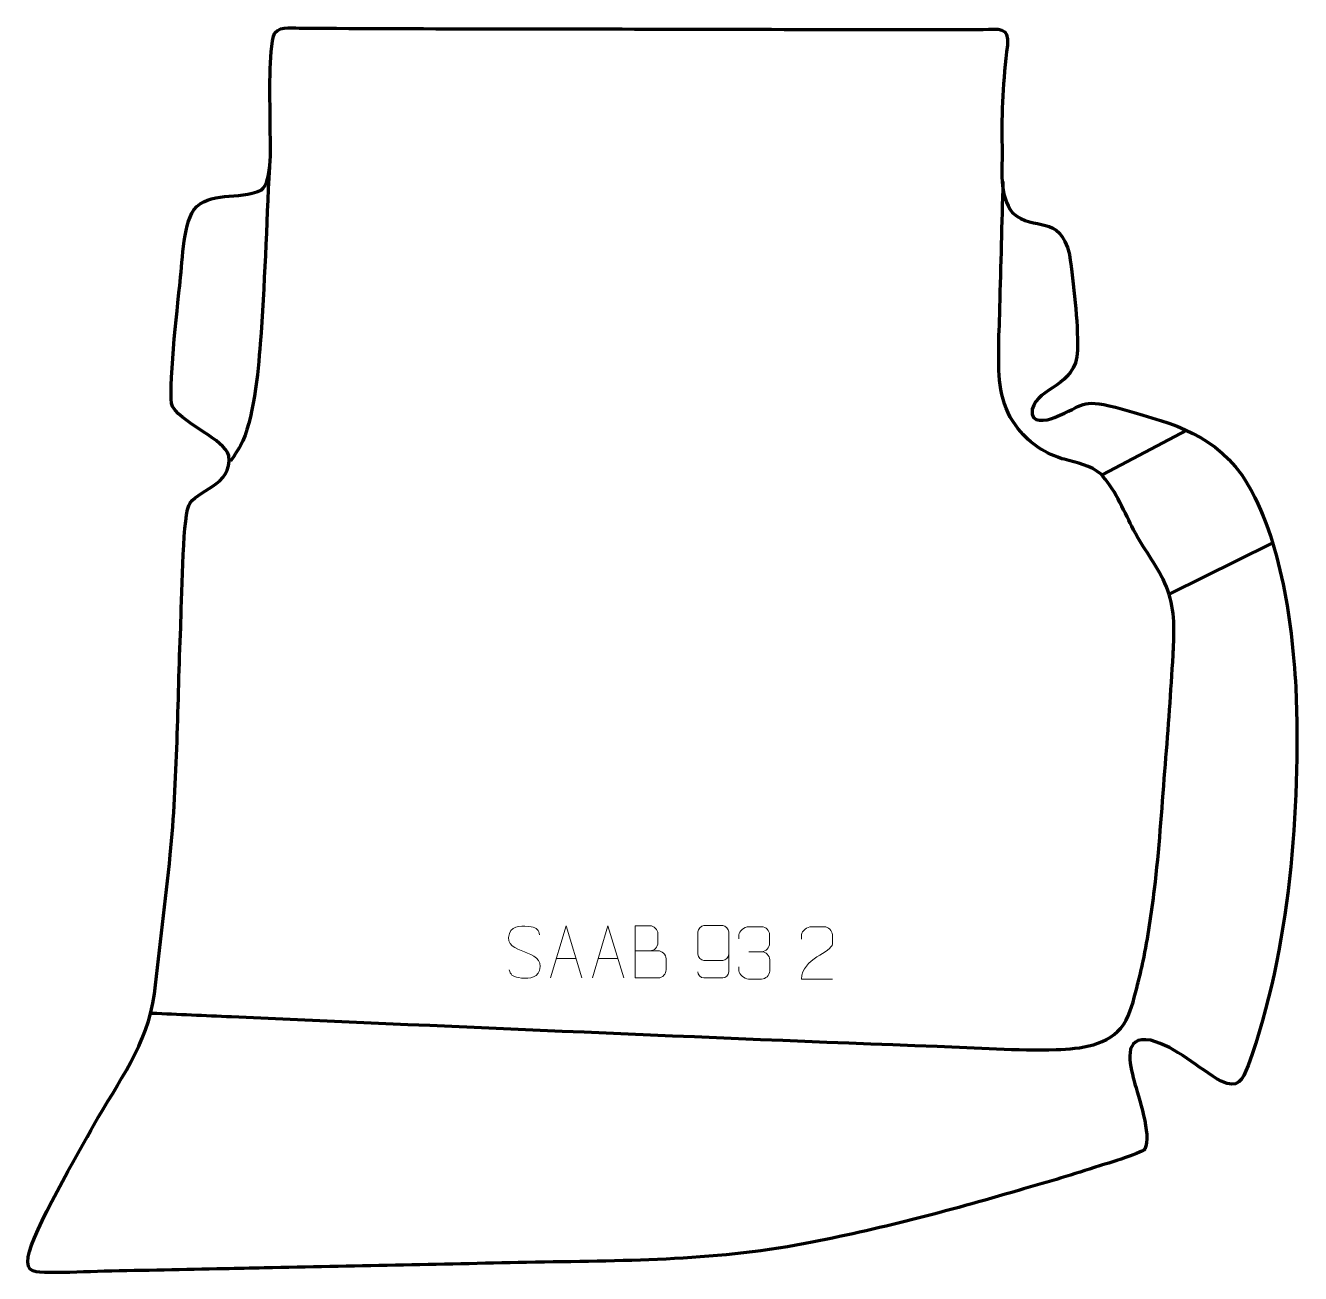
# Model space of a CAD drawing. Header units: millimetres. Extents: x 1177 to 1786, y 277 to 873.
import ezdxf

# ---------------------------------------------------------------- set-up
doc = ezdxf.new("R2010")
doc.units = ezdxf.units.MM
doc.header["$MEASUREMENT"] = 0
doc.layers.add('layer 1', color=7, linetype='Continuous', plot=False)
doc.layers.add('layer 2', color=7, linetype='Continuous')
doc.layers.add('layer 3', color=7, linetype='Continuous')

msp = doc.modelspace()

# ---------------------------------------------------------------- linework, layer by layer
at = {"layer": 'layer 1', "color": 250, "lineweight": 9}
for points, knots in [([(1415.2788, 430.4897), (1411.0305, 431.9601), (1406.1224, 433.7559), (1408.1275, 439.2762), (1408.1275, 439.2762), (1409.631, 443.4161), (1414.8446, 443.0276), (1418.4482, 442.4265), (1418.4482, 442.4265), (1421.3088, 441.9493), (1422.1735, 440.7361), (1422.4841, 438.652)], [0, 0, 0, 0, 0.25, 0.25, 0.25, 0.25, 0.5, 0.5, 0.5, 0.5, 1, 1, 1, 1]), ([(1427.8083, 418.0129), (1427.8083, 418.0129), (1435.1793, 442.9664), (1435.1793, 442.9664), (1435.1793, 442.9664), (1435.1793, 442.9664), (1442.7492, 418.0129), (1442.7492, 418.0129)], [0, 0, 0, 0, 0.33333333, 0.33333333, 0.33333333, 0.33333333, 1, 1, 1, 1]), ([(1447.8083, 418.0129), (1447.8083, 418.0129), (1455.1793, 442.9664), (1455.1793, 442.9664), (1455.1793, 442.9664), (1455.1793, 442.9664), (1462.7492, 418.0129), (1462.7492, 418.0129)], [0, 0, 0, 0, 0.33333333, 0.33333333, 0.33333333, 0.33333333, 1, 1, 1, 1]), ([(1468.2287, 430.9777), (1471.8673, 430.9781), (1475.4544, 430.9781), (1479.0938, 430.9777), (1479.0938, 430.9777), (1481.0692, 430.9604), (1482.9928, 429.2243), (1482.9928, 427.1747), (1482.9928, 427.1747), (1482.9924, 426.0461), (1482.9924, 422.9967), (1482.9928, 421.8678), (1482.9928, 421.8678), (1483.0104, 420.0099), (1481.4683, 417.996), (1479.1468, 418.0129), (1479.1468, 418.0129), (1475.507, 418.0133), (1471.8676, 418.0133), (1468.2287, 418.0129), (1468.2287, 418.0129), (1468.2287, 426.3312), (1468.2287, 434.649), (1468.2287, 442.9665), (1468.2287, 442.9665), (1470.6024, 442.9665), (1472.9765, 442.9665), (1475.3507, 442.9665), (1475.3507, 442.9665), (1477.0315, 442.9841), (1479.1283, 441.0736), (1479.146, 439.1112), (1479.146, 439.1112), (1479.1456, 437.0451), (1479.1456, 436.8991), (1479.146, 434.8326), (1479.146, 434.8326), (1479.1633, 432.7665), (1477.3088, 430.9604), (1475.2988, 430.9777)], [0, 0, 0, 0, 0.09090909, 0.09090909, 0.09090909, 0.09090909, 0.18181818, 0.18181818, 0.18181818, 0.18181818, 0.27272727, 0.27272727, 0.27272727, 0.27272727, 0.36363636, 0.36363636, 0.36363636, 0.36363636, 0.45454545, 0.45454545, 0.45454545, 0.45454545, 0.54545455, 0.54545455, 0.54545455, 0.54545455, 0.63636364, 0.63636364, 0.63636364, 0.63636364, 0.72727273, 0.72727273, 0.72727273, 0.72727273, 0.81818182, 0.81818182, 0.81818182, 0.81818182, 1, 1, 1, 1]), ([(1498.181, 420.949), (1498.2051, 419.6095), (1499.5613, 417.9562), (1501.1332, 417.9906), (1501.1332, 417.9906), (1504.118, 417.9909), (1507.1032, 417.9909), (1510.0886, 417.9906), (1510.0886, 417.9906), (1511.3077, 417.9756), (1513.0359, 419.4132), (1513.0409, 420.949), (1513.0409, 420.949), (1513.0406, 427.3094), (1513.0406, 433.6702), (1513.0409, 440.031), (1513.0409, 440.031), (1513.0362, 441.1939), (1511.3077, 442.965), (1510.0886, 442.9894), (1510.0886, 442.9894), (1507.1032, 442.9891), (1504.118, 442.9891), (1501.1332, 442.9894), (1501.1332, 442.9894), (1499.8551, 442.9456), (1498.1854, 441.3311), (1498.181, 440.031), (1498.181, 440.031), (1498.181, 436.4476), (1498.181, 432.8646), (1498.181, 429.2818), (1498.181, 429.2818), (1498.2195, 427.8036), (1499.8022, 426.3707), (1501.1332, 426.3728), (1501.1332, 426.3728), (1504.118, 426.3725), (1507.1032, 426.3725), (1510.0886, 426.3728), (1510.0886, 426.3728), (1511.4181, 426.3678), (1513.0611, 427.875), (1513.0194, 429.3036)], [0, 0, 0, 0, 0.08333333, 0.08333333, 0.08333333, 0.08333333, 0.16666667, 0.16666667, 0.16666667, 0.16666667, 0.25, 0.25, 0.25, 0.25, 0.33333333, 0.33333333, 0.33333333, 0.33333333, 0.41666667, 0.41666667, 0.41666667, 0.41666667, 0.5, 0.5, 0.5, 0.5, 0.58333333, 0.58333333, 0.58333333, 0.58333333, 0.66666667, 0.66666667, 0.66666667, 0.66666667, 0.75, 0.75, 0.75, 0.75, 0.83333333, 0.83333333, 0.83333333, 0.83333333, 1, 1, 1, 1]), ([(1517.8031, 436.7349), (1517.8031, 436.7349), (1517.8031, 438.5921), (1517.8031, 438.5921), (1517.8031, 438.5921), (1517.7888, 440.334), (1520.4533, 442.4521), (1522.5124, 442.4294), (1522.5124, 442.4294), (1524.5765, 442.4294), (1526.6405, 442.4294), (1528.7042, 442.4294), (1528.7042, 442.4294), (1530.8987, 442.4382), (1532.497, 440.5914), (1532.5414, 438.6793), (1532.5414, 438.6793), (1532.541, 437.2442), (1532.541, 435.8091), (1532.5414, 434.3736), (1532.5414, 434.3736), (1532.4928, 432.7201), (1530.8902, 430.4901), (1528.6919, 430.5001), (1528.6919, 430.5001), (1530.8956, 430.4889), (1532.5036, 428.6857), (1532.5576, 426.6262), (1532.5576, 426.6262), (1532.5572, 424.8415), (1532.5572, 423.0568), (1532.5576, 421.2717), (1532.5576, 421.2717), (1532.5677, 419.2103), (1530.5128, 417.4472), (1528.6919, 417.4553), (1528.6919, 417.4553), (1526.6266, 417.4556), (1524.5614, 417.4556), (1522.4958, 417.4553), (1522.4958, 417.4553), (1520.3272, 417.4668), (1517.7962, 419.867), (1517.7776, 421.3288), (1517.7776, 421.3288), (1517.7776, 421.3288), (1517.7776, 423.2374), (1517.7776, 423.2374)], [0, 0, 0, 0, 0.07692308, 0.07692308, 0.07692308, 0.07692308, 0.15384615, 0.15384615, 0.15384615, 0.15384615, 0.23076923, 0.23076923, 0.23076923, 0.23076923, 0.30769231, 0.30769231, 0.30769231, 0.30769231, 0.38461538, 0.38461538, 0.38461538, 0.38461538, 0.46153846, 0.46153846, 0.46153846, 0.46153846, 0.53846154, 0.53846154, 0.53846154, 0.53846154, 0.61538462, 0.61538462, 0.61538462, 0.61538462, 0.69230769, 0.69230769, 0.69230769, 0.69230769, 0.76923077, 0.76923077, 0.76923077, 0.76923077, 0.84615385, 0.84615385, 0.84615385, 0.84615385, 1, 1, 1, 1]), ([(1562.5391, 417.4553), (1557.6247, 417.4556), (1552.7103, 417.4556), (1547.7962, 417.4553), (1547.7962, 417.4553), (1547.7962, 427.3876), (1562.4472, 430.0288), (1562.5391, 434.3391), (1562.5391, 434.3391), (1562.5388, 435.7632), (1562.5388, 437.1869), (1562.5391, 438.6102), (1562.5391, 438.6102), (1562.5222, 440.6873), (1560.3994, 442.4121), (1558.7284, 442.4294), (1558.7284, 442.4294), (1556.6552, 442.429), (1554.5823, 442.429), (1552.5099, 442.4294), (1552.5099, 442.4294), (1550.6878, 442.4459), (1547.8631, 440.6538), (1547.7962, 438.5602), (1547.7962, 438.5602), (1547.7962, 438.5602), (1547.7962, 436.5054), (1547.7962, 436.5054)], [0, 0, 0, 0, 0.125, 0.125, 0.125, 0.125, 0.25, 0.25, 0.25, 0.25, 0.375, 0.375, 0.375, 0.375, 0.5, 0.5, 0.5, 0.5, 0.625, 0.625, 0.625, 0.625, 0.75, 0.75, 0.75, 0.75, 1, 1, 1, 1]), ([(1415.2788, 430.4896), (1419.2974, 428.8429), (1424.3269, 426.9546), (1422.4929, 421.5943), (1422.4929, 421.5943), (1421.0331, 417.3279), (1416.1223, 417.5846), (1412.3962, 418.1393), (1412.3962, 418.1393), (1409.6462, 418.5491), (1408.4253, 419.7626), (1408.0473, 421.8748)], [0, 0, 0, 0, 0.25, 0.25, 0.25, 0.25, 0.5, 0.5, 0.5, 0.5, 1, 1, 1, 1])]:
    msp.add_open_spline(points, degree=3, knots=knots, dxfattribs=at)
for points in [[(1430.5309, 427.2623), (1430.5309, 427.2623), (1440.0266, 427.2623), (1440.0266, 427.2623)], [(1450.5309, 427.2623), (1450.5309, 427.2623), (1460.0266, 427.2623), (1460.0266, 427.2623)], [(1522.5128, 430.4897), (1522.5128, 430.4897), (1528.7092, 430.4897), (1528.7092, 430.4897)]]:
    msp.add_open_spline(points, degree=3, dxfattribs=at)
at = {"layer": 'layer 2', "color": 142, "lineweight": 158}
for points, knots in [([(1293.316, 805.6442), (1291.9128, 777.6343), (1291.0798, 749.0388), (1288.9466, 721.1322), (1288.9466, 721.1322), (1287.9166, 707.658), (1285.7886, 684.2455), (1279.5009, 672.4375), (1279.5009, 672.4375), (1278.0497, 669.8119), (1276.4045, 667.4508), (1274.6534, 665.0244)], [0, 0, 0, 0, 0.25, 0.25, 0.25, 0.25, 0.5, 0.5, 0.5, 0.5, 1, 1, 1, 1]), ([(1237.0575, 401.2119), (1249.7702, 400.6498), (1262.4829, 400.0877), (1275.1955, 399.5257), (1275.1955, 399.5257), (1387.6824, 394.5524), (1500.0733, 389.5872), (1612.5934, 385.3078), (1612.5934, 385.3078), (1631.6084, 384.5848), (1650.5727, 383.2328), (1669.6155, 383.7524), (1669.6155, 383.7524), (1681.0783, 384.0887), (1694.8437, 385.5789), (1701.8903, 395.8493), (1701.8903, 395.8493), (1705.0247, 400.713), (1706.6142, 407.4754), (1708.0481, 413.0512), (1708.0481, 413.0512), (1708.3545, 414.2431), (1708.6561, 415.4363), (1708.9606, 416.6286), (1708.9606, 416.6286), (1709.7645, 419.7378), (1710.4885, 422.8386), (1711.1681, 425.977), (1711.1681, 425.977), (1713.5645, 437.3423), (1715.1186, 448.9052), (1716.5687, 460.4243), (1716.5687, 460.4243), (1718.8775, 479.1486), (1720.0458, 498.0185), (1721.5352, 516.8217), (1721.5352, 516.8217), (1722.9197, 534.2253), (1724.2253, 551.6265), (1725.2865, 569.0532), (1725.2865, 569.0532), (1725.4744, 572.2435), (1725.6342, 575.4284), (1725.7657, 578.6215), (1725.7657, 578.6215), (1726.1784, 589.3869), (1725.5115, 598.7811), (1720.6871, 608.6103), (1720.6871, 608.6103), (1716.0976, 617.3134), (1710.1791, 624.9648), (1705.693, 633.907), (1705.693, 633.907), (1702.0092, 641.3869), (1696.7568, 652.9285), (1690.991, 658.7384), (1690.991, 658.7384), (1686.0735, 663.174), (1679.4687, 664.1125), (1673.3315, 665.8988), (1673.3315, 665.8988), (1673.3315, 665.8988), (1672.2848, 666.2034), (1672.2848, 666.2034), (1672.2848, 666.2034), (1662.0661, 669.7777), (1656.8802, 673.6195), (1650.2114, 682.0755), (1650.2114, 682.0755), (1646.3051, 687.4316), (1644.3037, 692.8502), (1643.069, 699.3173), (1643.069, 699.3173), (1642.0894, 705.2367), (1642.0798, 711.4004), (1642.0782, 717.3889), (1642.0782, 717.3889), (1642.0955, 724.1638), (1642.4429, 730.9327), (1642.6394, 737.7037), (1642.6394, 737.7037), (1642.6394, 737.7037), (1642.6675, 738.6704), (1642.6675, 738.6704), (1642.6675, 738.6704), (1643.1305, 758.6701), (1643.7284, 778.6665), (1644.224, 798.6656)], [0, 0, 0, 0, 0.04347826, 0.04347826, 0.04347826, 0.04347826, 0.08695652, 0.08695652, 0.08695652, 0.08695652, 0.13043478, 0.13043478, 0.13043478, 0.13043478, 0.17391304, 0.17391304, 0.17391304, 0.17391304, 0.2173913, 0.2173913, 0.2173913, 0.2173913, 0.26086957, 0.26086957, 0.26086957, 0.26086957, 0.30434783, 0.30434783, 0.30434783, 0.30434783, 0.34782609, 0.34782609, 0.34782609, 0.34782609, 0.39130435, 0.39130435, 0.39130435, 0.39130435, 0.43478261, 0.43478261, 0.43478261, 0.43478261, 0.47826087, 0.47826087, 0.47826087, 0.47826087, 0.52173913, 0.52173913, 0.52173913, 0.52173913, 0.56521739, 0.56521739, 0.56521739, 0.56521739, 0.60869565, 0.60869565, 0.60869565, 0.60869565, 0.65217391, 0.65217391, 0.65217391, 0.65217391, 0.69565217, 0.69565217, 0.69565217, 0.69565217, 0.73913043, 0.73913043, 0.73913043, 0.73913043, 0.7826087, 0.7826087, 0.7826087, 0.7826087, 0.82608696, 0.82608696, 0.82608696, 0.82608696, 0.86956522, 0.86956522, 0.86956522, 0.86956522, 0.91304348, 0.91304348, 0.91304348, 0.91304348, 1, 1, 1, 1])]:
    msp.add_open_spline(points, degree=3, knots=knots, dxfattribs=at)
for points in [[(1732.0134, 679.7845), (1732.0134, 679.7845), (1691.9383, 658.639), (1691.9383, 658.639)], [(1772.4993, 625.6151), (1772.4993, 625.6151), (1723.8471, 601.5269), (1723.8471, 601.5269)]]:
    msp.add_open_spline(points, degree=3, dxfattribs=at)
at = {"layer": 'layer 3', "color": 242, "lineweight": 158}
msp.add_open_spline([(1593.1408, 871.2814), (1561.3124, 871.3644), (1529.484, 871.4474), (1497.6557, 871.5304), (1497.6557, 871.5304), (1434.3165, 871.6951), (1370.9462, 871.6144), (1307.6115, 872.042), (1307.6115, 872.042), (1303.6826, 872.0685), (1296.5407, 873.2638), (1295.2549, 868.2073), (1295.2549, 868.2073), (1292.8742, 856.3312), (1293.7543, 837.2082), (1293.7051, 824.5354), (1293.7051, 824.5354), (1293.7726, 817.8536), (1295.1304, 798.5567), (1289.3874, 794.5136), (1289.3874, 794.5136), (1278.4127, 789.8496), (1264.5897, 794.1216), (1257.133, 785.1987), (1257.133, 785.1987), (1251.8726, 777.0886), (1251.6628, 758.9925), (1250.4708, 748.9019), (1250.4708, 748.9019), (1249.4458, 739.9559), (1244.6327, 696.6121), (1246.9504, 691.0985), (1246.9504, 691.0985), (1253.6661, 681.5615), (1271.2697, 675.9655), (1273.897, 667.6247), (1273.897, 667.6247), (1275.8938, 653.1094), (1257.955, 651.1799), (1254.7398, 643.8472), (1254.7398, 643.8472), (1251.7293, 635.2977), (1251.4286, 597.5228), (1250.9112, 585.4723), (1250.9112, 585.4723), (1249.4262, 549.6232), (1249.3968, 512.4708), (1245.9478, 476.8621), (1245.9478, 476.8621), (1243.6535, 454.7015), (1240.7002, 432.6313), (1238.3898, 410.4534), (1238.3898, 410.4534), (1235.0936, 386.0064), (1221.0951, 368.4803), (1209.3696, 347.6541), (1209.3696, 347.6541), (1202.4988, 335.408), (1179.9031, 296.2035), (1178.0103, 284.6709), (1178.0103, 284.6709), (1176.7031, 276.706), (1181.7663, 277.3561), (1188.0076, 277.2257), (1188.0076, 277.2257), (1196.7816, 277.0424), (1205.6074, 277.5027), (1214.3785, 277.7638), (1214.3785, 277.7638), (1233.5055, 278.1625), (1252.6327, 278.5612), (1271.7598, 278.96), (1271.7598, 278.96), (1278.1355, 279.0928), (1284.5113, 279.2257), (1290.887, 279.3587), (1290.887, 279.3587), (1332.6688, 280.2275), (1374.4435, 281.0917), (1416.2253, 281.9757), (1416.2253, 281.9757), (1462.3994, 282.9385), (1503.6922, 282.3767), (1549.5517, 291.0436), (1549.5517, 291.0436), (1584.8206, 297.7541), (1617.1885, 306.3856), (1651.5798, 316.432), (1651.5798, 316.432), (1663.7577, 319.9895), (1675.6688, 323.3161), (1687.7145, 327.3393), (1687.7145, 327.3393), (1691.5683, 328.572), (1710.2705, 334.0653), (1711.9512, 336.091), (1711.9512, 336.091), (1715.2791, 343.1366), (1708.7868, 361.153), (1706.8153, 368.706), (1706.8153, 368.706), (1704.732, 376.648), (1701.0282, 390.6894), (1714.8264, 388.1941), (1714.8264, 388.1941), (1727.0082, 385.0228), (1737.5972, 374.7664), (1748.485, 368.6207), (1748.485, 368.6207), (1756.7188, 364.7395), (1758.2552, 368.9906), (1761.3983, 376.1827), (1761.3983, 376.1827), (1781.4441, 432.4091), (1786.3864, 497.504), (1784.1516, 556.8741), (1784.1516, 556.8741), (1782.2895, 589.3027), (1776.4469, 630.975), (1758.3291, 658.5468), (1758.3291, 658.5468), (1742.376, 679.9758), (1722.0633, 683.7626), (1697.894, 690.7653), (1697.894, 690.7653), (1680.7415, 695.1159), (1683.6372, 691.6571), (1668.7397, 685.8993), (1668.7397, 685.8993), (1664.6136, 684.3046), (1657.1159, 682.6275), (1658.0825, 689.8315), (1658.0825, 689.8315), (1660.9881, 700.9462), (1679.0389, 700.1191), (1679.7485, 717.9379), (1679.7485, 717.9379), (1679.9329, 732.3952), (1677.9797, 749.422), (1675.886, 763.7915), (1675.886, 763.7915), (1670.989, 783.7469), (1659.3273, 774.3132), (1648.6871, 783.7402), (1648.6871, 783.7402), (1641.9484, 792.1156), (1643.9091, 804.9184), (1643.6785, 815.2358), (1643.6785, 815.2358), (1643.3142, 832.6081), (1644.1639, 846.5904), (1646.2127, 863.8112), (1646.2127, 863.8112), (1647.3163, 873.0866), (1641.8314, 871.4069), (1634.5713, 871.3806), (1634.5713, 871.3806), (1620.7652, 871.3307), (1606.9459, 871.2644), (1593.1408, 871.2814)], degree=3, knots=[0, 0, 0, 0, 0.02439024, 0.02439024, 0.02439024, 0.02439024, 0.04878049, 0.04878049, 0.04878049, 0.04878049, 0.07317073, 0.07317073, 0.07317073, 0.07317073, 0.09756098, 0.09756098, 0.09756098, 0.09756098, 0.12195122, 0.12195122, 0.12195122, 0.12195122, 0.14634146, 0.14634146, 0.14634146, 0.14634146, 0.17073171, 0.17073171, 0.17073171, 0.17073171, 0.19512195, 0.19512195, 0.19512195, 0.19512195, 0.2195122, 0.2195122, 0.2195122, 0.2195122, 0.24390244, 0.24390244, 0.24390244, 0.24390244, 0.26829268, 0.26829268, 0.26829268, 0.26829268, 0.29268293, 0.29268293, 0.29268293, 0.29268293, 0.31707317, 0.31707317, 0.31707317, 0.31707317, 0.34146341, 0.34146341, 0.34146341, 0.34146341, 0.36585366, 0.36585366, 0.36585366, 0.36585366, 0.3902439, 0.3902439, 0.3902439, 0.3902439, 0.41463415, 0.41463415, 0.41463415, 0.41463415, 0.43902439, 0.43902439, 0.43902439, 0.43902439, 0.46341463, 0.46341463, 0.46341463, 0.46341463, 0.48780488, 0.48780488, 0.48780488, 0.48780488, 0.51219512, 0.51219512, 0.51219512, 0.51219512, 0.53658537, 0.53658537, 0.53658537, 0.53658537, 0.56097561, 0.56097561, 0.56097561, 0.56097561, 0.58536585, 0.58536585, 0.58536585, 0.58536585, 0.6097561, 0.6097561, 0.6097561, 0.6097561, 0.63414634, 0.63414634, 0.63414634, 0.63414634, 0.65853659, 0.65853659, 0.65853659, 0.65853659, 0.68292683, 0.68292683, 0.68292683, 0.68292683, 0.70731707, 0.70731707, 0.70731707, 0.70731707, 0.73170732, 0.73170732, 0.73170732, 0.73170732, 0.75609756, 0.75609756, 0.75609756, 0.75609756, 0.7804878, 0.7804878, 0.7804878, 0.7804878, 0.80487805, 0.80487805, 0.80487805, 0.80487805, 0.82926829, 0.82926829, 0.82926829, 0.82926829, 0.85365854, 0.85365854, 0.85365854, 0.85365854, 0.87804878, 0.87804878, 0.87804878, 0.87804878, 0.90243902, 0.90243902, 0.90243902, 0.90243902, 0.92682927, 0.92682927, 0.92682927, 0.92682927, 0.95121951, 0.95121951, 0.95121951, 0.95121951, 1, 1, 1, 1], dxfattribs=at)

doc.saveas('drawing.dxf')
